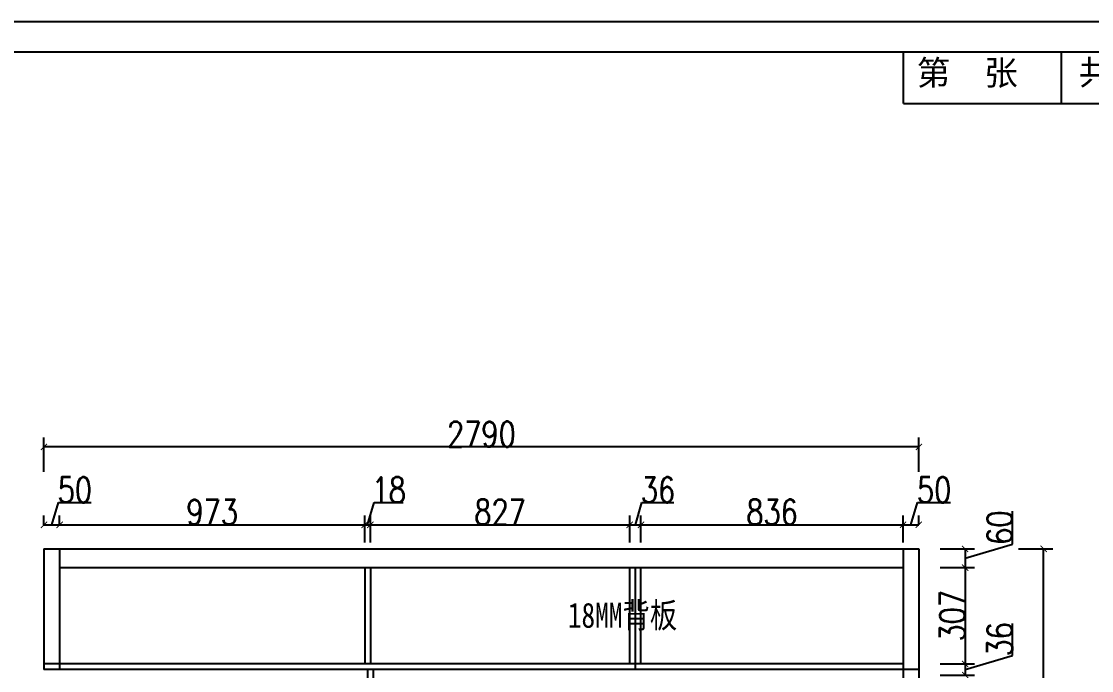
# Model space of a CAD drawing. Header units: millimetres. Extents: x 3255186 to 3429179, y -984851 to -941485.
# Drawn here: x 3420937 to 3424349, y -947249 to -945178 of the extents above; entities that cross this region are included whole.
import ezdxf

# ---------------------------------------------------------------- set-up
doc = ezdxf.new("R2010")
doc.units = ezdxf.units.MM
doc.header["$PDMODE"] = 35
doc.styles.add('DIM_FONT', font='SIMPLEX.shx', dxfattribs={"width": 0.8})
doc.styles.get("Standard").update_dxf_attribs({"font": 'acaderef.shx', "bigfont": 'bigfont.shx'})
doc.dimstyles.new('ISO-25', dxfattribs={"dimtxt": 80, "dimasz": 20, "dimexe": 30, "dimexo": 80, "dimtad": 1, "dimdec": 0, "dimtxsty": 'DIM_FONT', "dimblk": 'ARCHTICK', "dimcen": 2.5, "dimadec": 0, "dimazin": 0, "dimtfac": 1, "dimtdec": 0, "dimtmove": 1, "dimatfit": 3, "dimfxl": 80, "dimfxlon": 1, "dimarcsym": 0})

# ---------------------------------------------------------------- blocks, each defined once
blk = doc.blocks.new('_ArchTick')
at = {"color": 0, "linetype": 'ByBlock', "const_width": 0.15}
blk.add_lwpolyline([(-0.5, -0.5), (0.5, 0.5)], dxfattribs=at)
blk = doc.blocks.new('*D447')
at = {"color": 0, "lineweight": -2, "ltscale": 5}
for p, q in [((3421033.3, -946783.9), (3421054.5, -946713)), ((3421054.5, -946713), (3421159.4, -946713)), ((3421008.3, -946783.9), (3421008.3, -946753.9)), ((3421058.3, -946783.9), (3421058.3, -946753.9)), ((3421008.3, -946783.9), (3421058.3, -946783.9))]:
    blk.add_line(p, q, dxfattribs=at)
at = {"layer": 'Defpoints', "color": 0, "ltscale": 5}
for p in [(3421058.3, -946783.9), (3421008.3, -946860.6), (3421058.3, -946860.6)]:
    blk.add_point(p, dxfattribs=at)
at = {"color": 0, "lineweight": -2, "ltscale": 5, "xscale": 20, "yscale": 20, "zscale": 20, "rotation": 180}
blk.add_blockref('_ArchTick', (3421008.3, -946783.9), dxfattribs=at)
at = {"color": 0, "lineweight": -2, "ltscale": 5, "xscale": 20, "yscale": 20, "zscale": 20}
blk.add_blockref('_ArchTick', (3421058.3, -946783.9), dxfattribs=at)
at = {"color": 0, "ltscale": 5, "insert": (3421107, -946672.4), "char_height": 80, "attachment_point": 5, "style": 'DIM_FONT'}
blk.add_mtext('50', dxfattribs=at)
blk = doc.blocks.new('*D448')
at = {"color": 0, "lineweight": -2, "ltscale": 5}
for p, q in [((3421058.3, -946783.9), (3421058.3, -946753.9)), ((3422031.3, -946840.6), (3422031.3, -946753.9)), ((3421058.3, -946783.9), (3422031.3, -946783.9))]:
    blk.add_line(p, q, dxfattribs=at)
at = {"layer": 'Defpoints', "color": 0, "ltscale": 5}
for p in [(3422031.3, -946783.9), (3421058.3, -946860.6), (3422031.3, -946920.6)]:
    blk.add_point(p, dxfattribs=at)
at = {"color": 0, "lineweight": -2, "ltscale": 5, "xscale": 20, "yscale": 20, "zscale": 20, "rotation": 180}
blk.add_blockref('_ArchTick', (3421058.3, -946783.9), dxfattribs=at)
at = {"color": 0, "lineweight": -2, "ltscale": 5, "xscale": 20, "yscale": 20, "zscale": 20}
blk.add_blockref('_ArchTick', (3422031.3, -946783.9), dxfattribs=at)
at = {"color": 0, "ltscale": 5, "insert": (3421544.8, -946743.3), "char_height": 80, "attachment_point": 5, "style": 'DIM_FONT'}
blk.add_mtext('973', dxfattribs=at)
blk = doc.blocks.new('*D449')
at = {"color": 0, "lineweight": -2, "ltscale": 5}
for p, q in [((3422040.3, -946783.9), (3422061.5, -946713)), ((3422061.5, -946713), (3422154.2, -946713)), ((3422031.3, -946840.6), (3422031.3, -946753.9)), ((3422049.3, -946840.6), (3422049.3, -946753.9)), ((3422031.3, -946783.9), (3422049.3, -946783.9))]:
    blk.add_line(p, q, dxfattribs=at)
at = {"layer": 'Defpoints', "color": 0, "ltscale": 5}
for p in [(3422049.3, -946783.9), (3422031.3, -946920.6), (3422049.3, -946920.6)]:
    blk.add_point(p, dxfattribs=at)
at = {"color": 0, "lineweight": -2, "ltscale": 5, "xscale": 20, "yscale": 20, "zscale": 20, "rotation": 180}
blk.add_blockref('_ArchTick', (3422031.3, -946783.9), dxfattribs=at)
at = {"color": 0, "lineweight": -2, "ltscale": 5, "xscale": 20, "yscale": 20, "zscale": 20}
blk.add_blockref('_ArchTick', (3422049.3, -946783.9), dxfattribs=at)
at = {"color": 0, "ltscale": 5, "insert": (3422107.9, -946672.4), "char_height": 80, "attachment_point": 5, "style": 'DIM_FONT'}
blk.add_mtext('18', dxfattribs=at)
blk = doc.blocks.new('*D450')
at = {"color": 0, "lineweight": -2, "ltscale": 5}
for p, q in [((3422049.3, -946840.6), (3422049.3, -946753.9)), ((3422876.3, -946840.6), (3422876.3, -946753.9)), ((3422049.3, -946783.9), (3422876.3, -946783.9))]:
    blk.add_line(p, q, dxfattribs=at)
at = {"layer": 'Defpoints', "color": 0, "ltscale": 5}
for p in [(3422876.3, -946783.9), (3422049.3, -946920.6), (3422876.3, -946920.6)]:
    blk.add_point(p, dxfattribs=at)
at = {"color": 0, "lineweight": -2, "ltscale": 5, "xscale": 20, "yscale": 20, "zscale": 20, "rotation": 180}
blk.add_blockref('_ArchTick', (3422049.3, -946783.9), dxfattribs=at)
at = {"color": 0, "lineweight": -2, "ltscale": 5, "xscale": 20, "yscale": 20, "zscale": 20}
blk.add_blockref('_ArchTick', (3422876.3, -946783.9), dxfattribs=at)
at = {"color": 0, "ltscale": 5, "insert": (3422462.8, -946743.3), "char_height": 80, "attachment_point": 5, "style": 'DIM_FONT'}
blk.add_mtext('827', dxfattribs=at)
blk = doc.blocks.new('*D451')
at = {"color": 0, "lineweight": -2, "ltscale": 5}
for p, q in [((3422894.3, -946783.9), (3422915.5, -946713)), ((3422915.5, -946713), (3423017.4, -946713)), ((3422876.3, -946840.6), (3422876.3, -946753.9)), ((3422912.3, -946840.6), (3422912.3, -946753.9)), ((3422876.3, -946783.9), (3422912.3, -946783.9))]:
    blk.add_line(p, q, dxfattribs=at)
at = {"layer": 'Defpoints', "color": 0, "ltscale": 5}
for p in [(3422912.3, -946783.9), (3422876.3, -946920.6), (3422912.3, -946920.6)]:
    blk.add_point(p, dxfattribs=at)
at = {"color": 0, "lineweight": -2, "ltscale": 5, "xscale": 20, "yscale": 20, "zscale": 20, "rotation": 180}
blk.add_blockref('_ArchTick', (3422876.3, -946783.9), dxfattribs=at)
at = {"color": 0, "lineweight": -2, "ltscale": 5, "xscale": 20, "yscale": 20, "zscale": 20}
blk.add_blockref('_ArchTick', (3422912.3, -946783.9), dxfattribs=at)
at = {"color": 0, "ltscale": 5, "insert": (3422966.5, -946672.4), "char_height": 80, "attachment_point": 5, "style": 'DIM_FONT'}
blk.add_mtext('36', dxfattribs=at)
blk = doc.blocks.new('*D452')
at = {"color": 0, "lineweight": -2, "ltscale": 5}
for p, q in [((3422912.3, -946840.6), (3422912.3, -946753.9)), ((3423748.3, -946840.6), (3423748.3, -946753.9)), ((3422912.3, -946783.9), (3423748.3, -946783.9))]:
    blk.add_line(p, q, dxfattribs=at)
at = {"layer": 'Defpoints', "color": 0, "ltscale": 5}
for p in [(3423748.3, -946783.9), (3422912.3, -946920.6), (3423748.3, -946920.6)]:
    blk.add_point(p, dxfattribs=at)
at = {"color": 0, "lineweight": -2, "ltscale": 5, "xscale": 20, "yscale": 20, "zscale": 20, "rotation": 180}
blk.add_blockref('_ArchTick', (3422912.3, -946783.9), dxfattribs=at)
at = {"color": 0, "lineweight": -2, "ltscale": 5, "xscale": 20, "yscale": 20, "zscale": 20}
blk.add_blockref('_ArchTick', (3423748.3, -946783.9), dxfattribs=at)
at = {"color": 0, "ltscale": 5, "insert": (3423330.3, -946743.3), "char_height": 80, "attachment_point": 5, "style": 'DIM_FONT'}
blk.add_mtext('836', dxfattribs=at)
blk = doc.blocks.new('*D453')
at = {"color": 0, "lineweight": -2, "ltscale": 5}
for p, q in [((3423773.3, -946783.9), (3423794.5, -946713)), ((3423794.5, -946713), (3423899.4, -946713)), ((3423748.3, -946840.6), (3423748.3, -946753.9)), ((3423798.3, -946783.9), (3423798.3, -946753.9)), ((3423748.3, -946783.9), (3423798.3, -946783.9))]:
    blk.add_line(p, q, dxfattribs=at)
at = {"layer": 'Defpoints', "color": 0, "ltscale": 5}
for p in [(3423798.3, -946783.9), (3423798.3, -946860.6), (3423748.3, -946920.6)]:
    blk.add_point(p, dxfattribs=at)
at = {"color": 0, "lineweight": -2, "ltscale": 5, "xscale": 20, "yscale": 20, "zscale": 20, "rotation": 180}
blk.add_blockref('_ArchTick', (3423748.3, -946783.9), dxfattribs=at)
at = {"color": 0, "lineweight": -2, "ltscale": 5, "xscale": 20, "yscale": 20, "zscale": 20}
blk.add_blockref('_ArchTick', (3423798.3, -946783.9), dxfattribs=at)
at = {"color": 0, "ltscale": 5, "insert": (3423847, -946672.4), "char_height": 80, "attachment_point": 5, "style": 'DIM_FONT'}
blk.add_mtext('50', dxfattribs=at)
blk = doc.blocks.new('*D454')
at = {"color": 0, "lineweight": -2, "ltscale": 5}
for p, q in [((3421008.3, -946615.2), (3421008.3, -946505.2)), ((3423798.3, -946615.2), (3423798.3, -946505.2)), ((3423798.3, -946535.2), (3421008.3, -946535.2))]:
    blk.add_line(p, q, dxfattribs=at)
at = {"layer": 'Defpoints', "color": 0, "ltscale": 5}
for p in [(3421008.3, -946535.2), (3421008.3, -946860.6), (3423798.3, -946860.6)]:
    blk.add_point(p, dxfattribs=at)
at = {"color": 0, "lineweight": -2, "ltscale": 5, "xscale": 20, "yscale": 20, "zscale": 20, "rotation": 180}
blk.add_blockref('_ArchTick', (3421008.3, -946535.2), dxfattribs=at)
at = {"color": 0, "lineweight": -2, "ltscale": 5, "xscale": 20, "yscale": 20, "zscale": 20}
blk.add_blockref('_ArchTick', (3423798.3, -946535.2), dxfattribs=at)
at = {"color": 0, "ltscale": 5, "insert": (3422403.3, -946494.6), "char_height": 80, "attachment_point": 5, "style": 'DIM_FONT'}
blk.add_mtext('2790', dxfattribs=at)
blk = doc.blocks.new('*D455')
at = {"color": 0, "lineweight": -2, "ltscale": 5}
for p, q in [((3424096.9, -946845.4), (3424096.9, -946740.5)), ((3423946, -946890.6), (3424096.9, -946845.4)), ((3423866, -946860.6), (3423976, -946860.6)), ((3423946, -946860.6), (3423946, -946920.6)), ((3423866, -946920.6), (3423976, -946920.6))]:
    blk.add_line(p, q, dxfattribs=at)
at = {"layer": 'Defpoints', "color": 0, "ltscale": 5}
for p in [(3423748.3, -946860.6), (3423748.3, -946920.6), (3423946, -946920.6)]:
    blk.add_point(p, dxfattribs=at)
at = {"color": 0, "lineweight": -2, "ltscale": 5, "xscale": 20, "yscale": 20, "zscale": 20}
for p, rotation in [((3423946, -946860.6), 90), ((3423946, -946920.6), 270)]:
    blk.add_blockref('_ArchTick', p, dxfattribs=dict(at, rotation=rotation))
at = {"color": 0, "ltscale": 5, "insert": (3424056.3, -946792.9), "char_height": 80, "attachment_point": 5, "rotation": 90, "style": 'DIM_FONT'}
blk.add_mtext('60', dxfattribs=at)
blk = doc.blocks.new('*D456')
at = {"color": 0, "lineweight": -2, "ltscale": 5}
for p, q in [((3423866, -946920.6), (3423976, -946920.6)), ((3423946, -946920.6), (3423946, -947227.6)), ((3423866, -947227.6), (3423976, -947227.6))]:
    blk.add_line(p, q, dxfattribs=at)
at = {"layer": 'Defpoints', "color": 0, "ltscale": 5}
for p in [(3423748.3, -946920.6), (3423748.3, -947227.6), (3423946, -947227.6)]:
    blk.add_point(p, dxfattribs=at)
at = {"color": 0, "lineweight": -2, "ltscale": 5, "xscale": 20, "yscale": 20, "zscale": 20}
for p, rotation in [((3423946, -946920.6), 90), ((3423946, -947227.6), 270)]:
    blk.add_blockref('_ArchTick', p, dxfattribs=dict(at, rotation=rotation))
at = {"color": 0, "ltscale": 5, "insert": (3423905.4, -947074.1), "char_height": 80, "attachment_point": 5, "rotation": 90, "style": 'DIM_FONT'}
blk.add_mtext('307', dxfattribs=at)
blk = doc.blocks.new('*D457')
at = {"color": 0, "lineweight": -2, "ltscale": 5}
for p, q in [((3424096.9, -947200.4), (3424096.9, -947098.5)), ((3423866, -947227.6), (3423976, -947227.6)), ((3423946, -947245.6), (3424096.9, -947200.4)), ((3423946, -947227.6), (3423946, -947263.6)), ((3423866, -947263.6), (3423976, -947263.6))]:
    blk.add_line(p, q, dxfattribs=at)
at = {"layer": 'Defpoints', "color": 0, "ltscale": 5}
for p in [(3423748.3, -947227.6), (3423748.3, -947263.6), (3423946, -947263.6)]:
    blk.add_point(p, dxfattribs=at)
at = {"color": 0, "lineweight": -2, "ltscale": 5, "xscale": 20, "yscale": 20, "zscale": 20}
for p, rotation in [((3423946, -947227.6), 90), ((3423946, -947263.6), 270)]:
    blk.add_blockref('_ArchTick', p, dxfattribs=dict(at, rotation=rotation))
at = {"color": 0, "ltscale": 5, "insert": (3424056.3, -947149.4), "char_height": 80, "attachment_point": 5, "rotation": 90, "style": 'DIM_FONT'}
blk.add_mtext('36', dxfattribs=at)
blk = doc.blocks.new('*D466')
at = {"color": 0, "lineweight": -2, "ltscale": 5}
for p, q in [((3424116.1, -946860.6), (3424226.1, -946860.6)), ((3424196.1, -949585.6), (3424196.1, -946860.6)), ((3424116.1, -949585.6), (3424226.1, -949585.6))]:
    blk.add_line(p, q, dxfattribs=at)
at = {"layer": 'Defpoints', "color": 0, "ltscale": 5}
for p in [(3423798.3, -946860.6), (3424196.1, -946860.6), (3423798.3, -949585.6)]:
    blk.add_point(p, dxfattribs=at)
at = {"color": 0, "lineweight": -2, "ltscale": 5, "xscale": 20, "yscale": 20, "zscale": 20}
for p, rotation in [((3424196.1, -946860.6), 90), ((3424196.1, -949585.6), 270)]:
    blk.add_blockref('_ArchTick', p, dxfattribs=dict(at, rotation=rotation))
at = {"color": 0, "ltscale": 5, "insert": (3424155.4, -948223.1), "char_height": 80, "attachment_point": 5, "rotation": 90, "style": 'DIM_FONT'}
blk.add_mtext('2725', dxfattribs=at)
blk = doc.blocks.new('M')
for p, q in [((7223.6, 32332.8), (18598.8, 32332.3)), ((7345.5, 32210.9), (18476.9, 32210.4)), ((15588.7, 32003.9), (15588.7, 32210.5)), ((16220.1, 32003.9), (16220.1, 32210.5)), ((15588.7, 32003.9), (16851.6, 32003.8))]:
    blk.add_line(p, q)
at = {"char_height": 99.059, "width": 2286.895, "attachment_point": 1}
for s, insert in [('{\\fSimSun|b0|i0|c134|p54;第  张}', (15640.6, 32176.7)), ('{\\fSimSun|b0|i0|c134|p54;共  张}', (16289, 32177.9))]:
    blk.add_mtext(s, dxfattribs=dict(at, insert=insert))

msp = doc.modelspace()

# ---------------------------------------------------------------- linework, layer by layer
at = {"ltscale": 5}
for p, q in [((3421008.3, -946860.6), (3423798.3, -946860.6)), ((3421008.3, -946860.6), (3421008.3, -947245.6)), ((3421058.3, -946860.6), (3421058.3, -947245.6)), ((3423748.3, -946860.6), (3423748.3, -949585.6)), ((3423798.3, -946860.6), (3423798.3, -949585.6)), ((3421058.3, -946920.6), (3423748.3, -946920.6)), ((3422031.3, -946920.6), (3422031.3, -947227.6)), ((3422049.3, -946920.6), (3422049.3, -947227.6)), ((3422876.3, -947227.6), (3422876.3, -946920.6)), ((3422894.3, -947245.6), (3422894.3, -946920.6)), ((3422912.3, -947227.6), (3422912.3, -946920.6)), ((3423748.3, -947227.6), (3421008.3, -947227.6)), ((3423798.3, -947245.6), (3421008.3, -947245.6)), ((3422040.3, -947245.6), (3422040.3, -949585.6)), ((3422040.3, -947245.6), (3422040.3, -949585.6)), ((3422058.3, -947245.6), (3422058.3, -949585.6))]:
    msp.add_line(p, q, dxfattribs=at)

# ---------------------------------------------------------------- block references
at = {"xscale": 0.7970586622832343, "yscale": 0.7970586624578573, "zscale": 0.7970586624}
msp.add_blockref('M', (3411324.8, -970948.8), dxfattribs=at)

# ---------------------------------------------------------------- texts
at = {"insert": (3422679, -947032.4), "char_height": 80, "width": 1175.852, "attachment_point": 1, "style": 'DIM_FONT'}
msp.add_mtext('{\\fSimSun|b0|i0|c134|p2;18MM背板}', dxfattribs=at)

# ---------------------------------------------------------------- dimensions: what is measured, and where the dimension line sits
at = {"ltscale": 5}
for base, p1, p2, picture, middle in [((3421008.3, -946535.2), (3423798.3, -946860.6), (3421008.3, -946860.6), '*D454', (3422403.3, -946494.6)), ((3421058.3, -946783.9), (3421008.3, -946860.6), (3421058.3, -946860.6), '*D447', (3421055.2, -946672.4)), ((3422049.3, -946783.9), (3422031.3, -946920.6), (3422049.3, -946920.6), '*D449', (3422062.2, -946672.4)), ((3422912.3, -946783.9), (3422876.3, -946920.6), (3422912.3, -946920.6), '*D451', (3422916.2, -946672.4)), ((3423798.3, -946783.9), (3423748.3, -946920.6), (3423798.3, -946860.6), '*D453', (3423795.2, -946672.4)), ((3422031.3, -946783.9), (3421058.3, -946860.6), (3422031.3, -946920.6), '*D448', (3421544.8, -946743.3)), ((3422876.3, -946783.9), (3422049.3, -946920.6), (3422876.3, -946920.6), '*D450', (3422462.8, -946743.3)), ((3423748.3, -946783.9), (3422912.3, -946920.6), (3423748.3, -946920.6), '*D452', (3423330.3, -946743.3))]:
    dim = msp.add_linear_dim(base=base, p1=p1, p2=p2, dimstyle='ISO-25', dxfattribs=at)
    dim.commit()
    dim.dimension.update_dxf_attribs({"geometry": picture, "text_midpoint": middle})
for base, p1, p2, picture, middle in [((3423946, -946920.6), (3423748.3, -946860.6), (3423748.3, -946920.6), '*D455', (3424056.3, -946844.7)), ((3424196.1, -946860.6), (3423798.3, -949585.6), (3423798.3, -946860.6), '*D466', (3424155.4, -948223.1)), ((3423946, -947227.6), (3423748.3, -946920.6), (3423748.3, -947227.6), '*D456', (3423905.4, -947074.1)), ((3423946, -947263.6), (3423748.3, -947227.6), (3423748.3, -947263.6), '*D457', (3424056.3, -947199.7))]:
    dim = msp.add_linear_dim(base=base, p1=p1, p2=p2, angle=90, dimstyle='ISO-25', dxfattribs=at)
    dim.commit()
    dim.dimension.update_dxf_attribs({"geometry": picture, "text_midpoint": middle})

doc.saveas('drawing.dxf')
